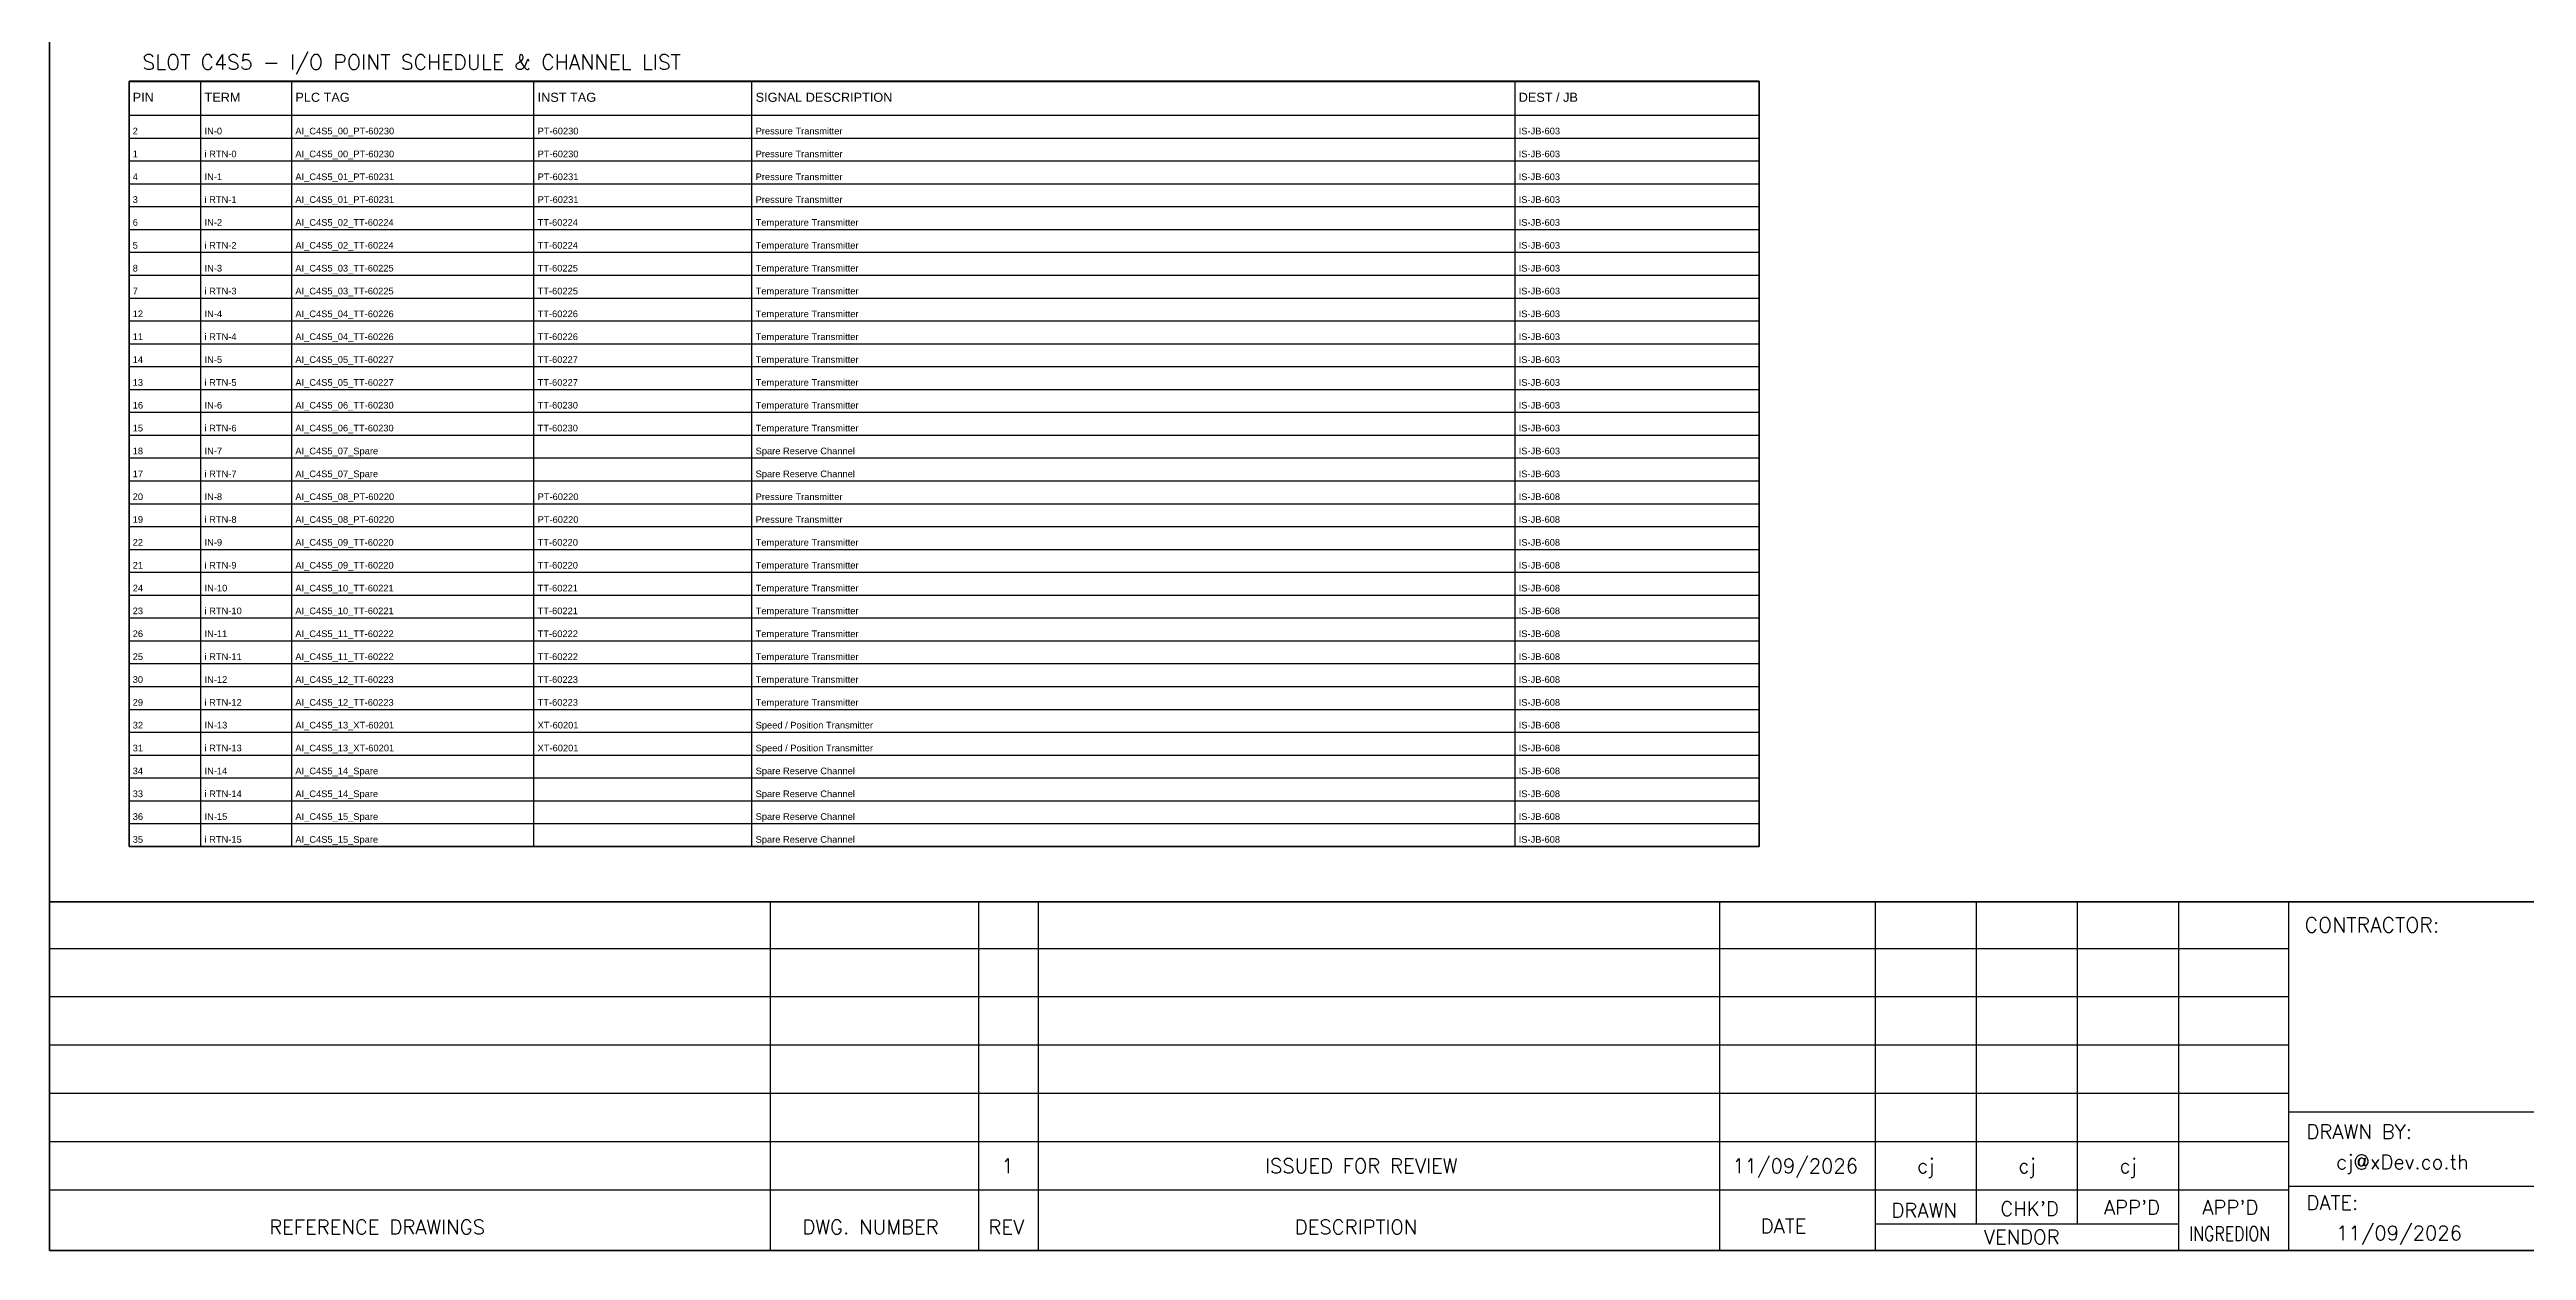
# Model space of a CAD drawing. Header units: millimetres. Extents: x 0 to 3893, y 0 to 2820.
# Drawn here: x 0 to 2045, y 0 to 992 of the extents above; entities that cross this region are included whole.
import ezdxf
from ezdxf.enums import TextEntityAlignment as Align

# ---------------------------------------------------------------- set-up
doc = ezdxf.new("R2010")
doc.units = ezdxf.units.MM
for name, color, linetype in [('GT_1', 9, 'Continuous'), ('HELPPOINT', 7, 'Continuous'), ('MEMBER', 7, 'Continuous')]:
    doc.layers.add(name, color=color, linetype=linetype)
doc.styles.add('ROMANS', font='romans.shx', dxfattribs={"width": 0.85, "height": 25})
doc.styles.get("Standard").update_dxf_attribs({"font": 'arial.ttf'})

msp = doc.modelspace()

# ---------------------------------------------------------------- linework, layer by layer
at = {"color": 7}
for p, q in [((124.9, 333.8), (124.9, 965.9)), ((199.9, 333.8), (199.9, 965.9)), ((399.9, 333.8), (399.9, 965.9)), ((579.9, 333.8), (579.9, 965.9)), ((1209.9, 333.8), (1209.9, 965.9)), ((65.6, 937.9), (1411.4, 937.9))]:
    msp.add_line(p, q, dxfattribs=at)
at = {"color": 8}
for p, q in [((65.6, 919), (1411.4, 919)), ((65.6, 900.1), (1411.4, 900.1)), ((65.6, 881.2), (1411.4, 881.2)), ((65.6, 862.4), (1411.4, 862.4)), ((65.6, 843.5), (1411.4, 843.5)), ((65.6, 824.6), (1411.4, 824.6)), ((65.6, 805.7), (1411.4, 805.7)), ((65.6, 786.8), (1411.4, 786.8)), ((65.6, 768), (1411.4, 768)), ((65.6, 749.1), (1411.4, 749.1)), ((65.6, 730.2), (1411.4, 730.2)), ((65.6, 711.3), (1411.4, 711.3)), ((65.6, 692.5), (1411.4, 692.5)), ((65.6, 673.6), (1411.4, 673.6)), ((65.6, 654.7), (1411.4, 654.7)), ((65.6, 635.8), (1411.4, 635.8)), ((65.6, 616.9), (1411.4, 616.9)), ((65.6, 598.1), (1411.4, 598.1)), ((65.6, 579.2), (1411.4, 579.2)), ((65.6, 560.3), (1411.4, 560.3)), ((65.6, 541.4), (1411.4, 541.4)), ((65.6, 522.6), (1411.4, 522.6)), ((65.6, 503.7), (1411.4, 503.7)), ((65.6, 484.8), (1411.4, 484.8)), ((65.6, 465.9), (1411.4, 465.9)), ((65.6, 447), (1411.4, 447)), ((65.6, 428.2), (1411.4, 428.2)), ((65.6, 409.3), (1411.4, 409.3)), ((65.6, 390.4), (1411.4, 390.4)), ((65.6, 371.5), (1411.4, 371.5)), ((65.6, 352.7), (1411.4, 352.7))]:
    msp.add_line(p, q, dxfattribs=at)
at = {"color": 7}
msp.add_lwpolyline([(65.6, 333.8), (1411.4, 333.8), (1411.4, 965.9), (65.6, 965.9), (65.6, 333.8)], dxfattribs=at)
msp.add_lwpolyline([(65.6, 965.8), (1411.4, 965.8), (1411.4, 333.7), (65.6, 333.7)], close=True)
at = {"layer": 'GT_1', "color": 4}
for p, q in [((595.3, 0), (595.3, 288.1)), ((767.2, 0), (767.2, 288.1)), ((816.4, 0), (816.4, 288.1)), ((1379.1, 0), (1379.1, 288.1)), ((1507.4, 0), (1507.4, 288.1)), ((1590.9, 21.8), (1590.9, 288.1)), ((1674.4, 21.8), (1674.4, 288.2)), ((1757.8, 0), (1757.8, 288.1)), ((1848.7, 0), (1848.7, 288.1)), ((1848.7, 249.3), (-0.1, 249.3)), ((1848.7, 209.5), (-0.1, 209.5)), ((1848.7, 169.6), (-0.1, 169.6)), ((1848.7, 129.6), (-0.1, 129.6)), ((2635.8, 114.3), (1848.7, 114.3)), ((1848.7, 89.7), (-0.1, 89.7)), ((1848.7, 49.8), (-0.1, 49.8)), ((2635.8, 52.8), (1848.7, 52.8)), ((1757.8, 21.8), (1507.4, 21.8))]:
    msp.add_line(p, q, dxfattribs=at)
at = {"layer": 'HELPPOINT', "color": 4, "lineweight": 35}
for p, q in [((-0.1, 0), (-0.1, 2704.2)), ((-0.1, 0), (-0.1, 2704.2)), ((3893.2, 0), (-0.1, 0)), ((3893.2, 0), (-0.1, 0))]:
    msp.add_line(p, q, dxfattribs=at)
at = {"layer": 'MEMBER', "color": 4, "lineweight": 35}
msp.add_line((-0.1, 288.1), (3893.2, 288.1), dxfattribs=at)
msp.add_line((-0.1, 288.1), (3893.2, 288.1), dxfattribs=at)

# ---------------------------------------------------------------- texts
at = {"color": 3}
for s, p in [('PIN', (68.6, 948.9)), ('TERM', (127.9, 948.9)), ('PLC TAG', (202.9, 948.9)), ('INST TAG', (402.9, 948.9)), ('SIGNAL DESCRIPTION', (582.9, 948.9)), ('DEST / JB', (1212.9, 948.9))]:
    msp.add_text(s, height=7.5, dxfattribs=at).set_placement(p)
at = {"color": 7}
for s, p in [('2', (68.6, 922)), ('IN-0', (127.9, 922)), ('AI_C4S5_00_PT-60230', (202.9, 922)), ('PT-60230', (402.9, 922)), ('Pressure Transmitter', (582.9, 922)), ('IS-JB-603', (1212.9, 922)), ('1', (68.6, 903.1)), ('i RTN-0', (127.9, 903.1)), ('AI_C4S5_00_PT-60230', (202.9, 903.1)), ('PT-60230', (402.9, 903.1)), ('Pressure Transmitter', (582.9, 903.1)), ('IS-JB-603', (1212.9, 903.1)), ('4', (68.6, 884.2)), ('IN-1', (127.9, 884.2)), ('AI_C4S5_01_PT-60231', (202.9, 884.2)), ('PT-60231', (402.9, 884.2)), ('Pressure Transmitter', (582.9, 884.2)), ('IS-JB-603', (1212.9, 884.2)), ('3', (68.6, 865.4)), ('i RTN-1', (127.9, 865.4)), ('AI_C4S5_01_PT-60231', (202.9, 865.4)), ('PT-60231', (402.9, 865.4)), ('Pressure Transmitter', (582.9, 865.4)), ('IS-JB-603', (1212.9, 865.4)), ('6', (68.6, 846.5)), ('IN-2', (127.9, 846.5)), ('AI_C4S5_02_TT-60224', (202.9, 846.5)), ('TT-60224', (402.9, 846.5)), ('Temperature Transmitter', (582.9, 846.5)), ('IS-JB-603', (1212.9, 846.5)), ('5', (68.6, 827.6)), ('i RTN-2', (127.9, 827.6)), ('AI_C4S5_02_TT-60224', (202.9, 827.6)), ('TT-60224', (402.9, 827.6)), ('Temperature Transmitter', (582.9, 827.6)), ('IS-JB-603', (1212.9, 827.6)), ('8', (68.6, 808.7)), ('IN-3', (127.9, 808.7)), ('AI_C4S5_03_TT-60225', (202.9, 808.7)), ('TT-60225', (402.9, 808.7)), ('Temperature Transmitter', (582.9, 808.7)), ('IS-JB-603', (1212.9, 808.7)), ('7', (68.6, 789.8)), ('i RTN-3', (127.9, 789.8)), ('AI_C4S5_03_TT-60225', (202.9, 789.8)), ('TT-60225', (402.9, 789.8)), ('Temperature Transmitter', (582.9, 789.8)), ('IS-JB-603', (1212.9, 789.8)), ('12', (68.6, 771)), ('11', (68.6, 752.1)), ('i RTN-4', (127.9, 752.1)), ('IN-4', (127.9, 771)), ('AI_C4S5_04_TT-60226', (202.9, 771)), ('AI_C4S5_04_TT-60226', (202.9, 752.1)), ('TT-60226', (402.9, 771)), ('TT-60226', (402.9, 752.1)), ('Temperature Transmitter', (582.9, 771)), ('Temperature Transmitter', (582.9, 752.1)), ('IS-JB-603', (1212.9, 771)), ('IS-JB-603', (1212.9, 752.1)), ('14', (68.6, 733.2)), ('IN-5', (127.9, 733.2)), ('AI_C4S5_05_TT-60227', (202.9, 733.2)), ('TT-60227', (402.9, 733.2)), ('Temperature Transmitter', (582.9, 733.2)), ('IS-JB-603', (1212.9, 733.2)), ('13', (68.6, 714.3)), ('i RTN-5', (127.9, 714.3)), ('AI_C4S5_05_TT-60227', (202.9, 714.3)), ('TT-60227', (402.9, 714.3)), ('Temperature Transmitter', (582.9, 714.3)), ('IS-JB-603', (1212.9, 714.3)), ('16', (68.6, 695.5)), ('IN-6', (127.9, 695.5)), ('AI_C4S5_06_TT-60230', (202.9, 695.5)), ('TT-60230', (402.9, 695.5)), ('Temperature Transmitter', (582.9, 695.5)), ('IS-JB-603', (1212.9, 695.5)), ('15', (68.6, 676.6)), ('i RTN-6', (127.9, 676.6)), ('AI_C4S5_06_TT-60230', (202.9, 676.6)), ('TT-60230', (402.9, 676.6)), ('Temperature Transmitter', (582.9, 676.6)), ('IS-JB-603', (1212.9, 676.6)), ('18', (68.6, 657.7)), ('IN-7', (127.9, 657.7)), ('AI_C4S5_07_Spare', (202.9, 657.7)), ('Spare Reserve Channel', (582.9, 657.7)), ('IS-JB-603', (1212.9, 657.7)), ('17', (68.6, 638.8)), ('i RTN-7', (127.9, 638.8)), ('AI_C4S5_07_Spare', (202.9, 638.8)), ('Spare Reserve Channel', (582.9, 638.8)), ('IS-JB-603', (1212.9, 638.8)), ('20', (68.6, 619.9)), ('IN-8', (127.9, 619.9)), ('AI_C4S5_08_PT-60220', (202.9, 619.9)), ('PT-60220', (402.9, 619.9)), ('Pressure Transmitter', (582.9, 619.9)), ('IS-JB-608', (1212.9, 619.9)), ('19', (68.6, 601.1)), ('i RTN-8', (127.9, 601.1)), ('AI_C4S5_08_PT-60220', (202.9, 601.1)), ('PT-60220', (402.9, 601.1)), ('Pressure Transmitter', (582.9, 601.1)), ('IS-JB-608', (1212.9, 601.1)), ('22', (68.6, 582.2)), ('IN-9', (127.9, 582.2)), ('AI_C4S5_09_TT-60220', (202.9, 582.2)), ('TT-60220', (402.9, 582.2)), ('Temperature Transmitter', (582.9, 582.2)), ('IS-JB-608', (1212.9, 582.2)), ('21', (68.6, 563.3)), ('i RTN-9', (127.9, 563.3)), ('AI_C4S5_09_TT-60220', (202.9, 563.3)), ('TT-60220', (402.9, 563.3)), ('Temperature Transmitter', (582.9, 563.3)), ('IS-JB-608', (1212.9, 563.3)), ('24', (68.6, 544.4)), ('IN-10', (127.9, 544.4)), ('AI_C4S5_10_TT-60221', (202.9, 544.4)), ('TT-60221', (402.9, 544.4)), ('Temperature Transmitter', (582.9, 544.4)), ('IS-JB-608', (1212.9, 544.4)), ('23', (68.6, 525.6)), ('26', (68.6, 506.7)), ('i RTN-10', (127.9, 525.6)), ('IN-11', (127.9, 506.7)), ('AI_C4S5_10_TT-60221', (202.9, 525.6)), ('AI_C4S5_11_TT-60222', (202.9, 506.7)), ('TT-60221', (402.9, 525.6)), ('TT-60222', (402.9, 506.7)), ('Temperature Transmitter', (582.9, 525.6)), ('Temperature Transmitter', (582.9, 506.7)), ('IS-JB-608', (1212.9, 525.6)), ('IS-JB-608', (1212.9, 506.7)), ('25', (68.6, 487.8)), ('i RTN-11', (127.9, 487.8)), ('AI_C4S5_11_TT-60222', (202.9, 487.8)), ('TT-60222', (402.9, 487.8)), ('Temperature Transmitter', (582.9, 487.8)), ('IS-JB-608', (1212.9, 487.8)), ('30', (68.6, 468.9)), ('IN-12', (127.9, 468.9)), ('AI_C4S5_12_TT-60223', (202.9, 468.9)), ('TT-60223', (402.9, 468.9)), ('Temperature Transmitter', (582.9, 468.9)), ('IS-JB-608', (1212.9, 468.9)), ('29', (68.6, 450)), ('i RTN-12', (127.9, 450)), ('AI_C4S5_12_TT-60223', (202.9, 450)), ('TT-60223', (402.9, 450)), ('Temperature Transmitter', (582.9, 450)), ('IS-JB-608', (1212.9, 450)), ('32', (68.6, 431.2)), ('IN-13', (127.9, 431.2)), ('AI_C4S5_13_XT-60201', (202.9, 431.2)), ('XT-60201', (402.9, 431.2)), ('Speed / Position Transmitter', (582.9, 431.2)), ('IS-JB-608', (1212.9, 431.2)), ('31', (68.6, 412.3)), ('i RTN-13', (127.9, 412.3)), ('AI_C4S5_13_XT-60201', (202.9, 412.3)), ('XT-60201', (402.9, 412.3)), ('Speed / Position Transmitter', (582.9, 412.3)), ('IS-JB-608', (1212.9, 412.3)), ('34', (68.6, 393.4)), ('IN-14', (127.9, 393.4)), ('AI_C4S5_14_Spare', (202.9, 393.4)), ('Spare Reserve Channel', (582.9, 393.4)), ('IS-JB-608', (1212.9, 393.4)), ('33', (68.6, 374.5)), ('i RTN-14', (127.9, 374.5)), ('AI_C4S5_14_Spare', (202.9, 374.5)), ('Spare Reserve Channel', (582.9, 374.5)), ('IS-JB-608', (1212.9, 374.5)), ('36', (68.6, 355.7)), ('IN-15', (127.9, 355.7)), ('AI_C4S5_15_Spare', (202.9, 355.7)), ('Spare Reserve Channel', (582.9, 355.7)), ('IS-JB-608', (1212.9, 355.7)), ('35', (68.6, 336.8)), ('i RTN-15', (127.9, 336.8)), ('AI_C4S5_15_Spare', (202.9, 336.8)), ('Spare Reserve Channel', (582.9, 336.8)), ('IS-JB-608', (1212.9, 336.8))]:
    msp.add_text(s, height=5.5, dxfattribs=at).set_placement(p)
at = {"layer": 'MEMBER', "color": 4, "ltscale": 0.8, "style": 'ROMANS'}
for s, height, p in [('SLOT C4S5 - I/O POINT SCHEDULE & CHANNEL LIST', 12.35, (76.6, 975.5)), ('CONTRACTOR:', 12.35, (1861.8, 262.7)), ('DRAWN BY:', 11.88, (1863.3, 92.1)), ('cj@xDev.co.th', 11.875, (1887.8, 67.2)), ("APP'D", 11.88, (1696.1, 29.6)), ("APP'D", 11.88, (1777.3, 29.6)), ('DATE:', 11.88, (1863.3, 33.6)), ('REFERENCE DRAWINGS', 11.875, (181.3, 13.4)), ('DWG. NUMBER', 11.875, (621.5, 13.4)), ('REV', 11.88, (775.1, 13.4)), ('DESCRIPTION', 11.875, (1028, 13.4)), ('DATE', 11.88, (1412.7, 14.2)), ('DRAWN', 11.88, (1520.7, 27.2)), ("CHK'D", 11.88, (1610.5, 28.5)), ('11/09/2026', 11.88, (1887.8, 8.5)), ('VENDOR', 11.88, (1596.9, 5.1))]:
    msp.add_text(s, height=height, dxfattribs=at).set_placement(p)
for s, height, p in [('1', 11.9, (790.9, 69.9)), ('ISSUED FOR REVIEW', 11.875, (1082.9, 69.9)), ('11/09/2026', 11.88, (1441.2, 69.9)), ('cj', 11.88, (1549, 69.9)), ('cj', 11.88, (1632.6, 69.9)), ('cj', 11.88, (1716.1, 69.9))]:
    msp.add_text(s, height=height, dxfattribs=at).set_placement(p, align=Align.MIDDLE_CENTER)
at = {"layer": 'MEMBER', "color": 4, "ltscale": 0.8, "style": 'ROMANS', "width": 0.8}
msp.add_text('INGREDION', height=11.88, dxfattribs=at).set_placement((1766.5, 7.9))

doc.saveas('drawing.dxf')
